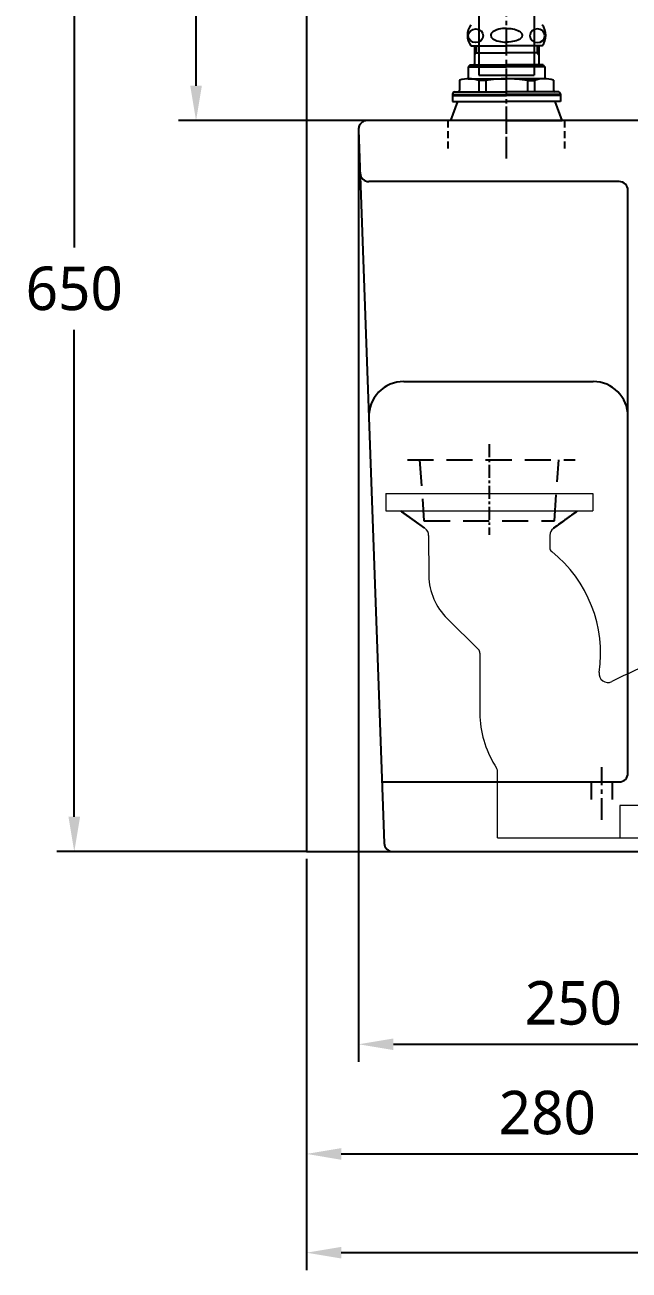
# Model space of a CAD drawing. Extents: x 3814 to 6583, y -1052 to 2311.
# Drawn here: x 3814 to 4161, y -1052 to -336 of the extents above; entities that cross this region are included whole.
import ezdxf

# ---------------------------------------------------------------- set-up
doc = ezdxf.new("R2010")
doc.units = 0
doc.header["$LTSCALE"] = 20
doc.header["$MEASUREMENT"] = 0
for name, pattern in [('CENTER', [2, 1.25, -0.25, 0.25, -0.25]), ('CENTER2', [1.125, 0.75, -0.125, 0.125, -0.125]), ('HIDDEN', [0.375, 0.25, -0.125])]:
    doc.linetypes.add(name, pattern=pattern)
doc.layers.get('0').update_dxf_attribs({"linetype": 'CONTINUOUS'})
doc.layers.get('DEFPOINTS').update_dxf_attribs({"linetype": 'CONTINUOUS'})
for name, color, linetype in [('1', 1, 'CONTINUOUS'), ('2', 2, 'CONTINUOUS'), ('3', 3, 'CONTINUOUS'), ('4', 4, 'CONTINUOUS'), ('6', 6, 'CONTINUOUS')]:
    doc.layers.add(name, color=color, linetype=linetype)
doc.styles.get("Standard").update_dxf_attribs({"font": 'NanumGothic.ttf'})
doc.dimstyles.get("Standard").update_dxf_attribs({"dimtxt": 2.5, "dimasz": 2, "dimexe": 2, "dimexo": 1, "dimgap": 1.5, "dimtad": 1, "dimdec": 0, "dimlfac": 10, "dimrnd": 0.5, "dimzin": 0, "dimdsep": 46, "dimtxsty": 'Standard', "dimcen": 0, "dimclrt": 2, "dimadec": 0, "dimazin": 0, "dimtfac": 1, "dimtdec": 0, "dimtmove": 0, "dimatfit": 3, "dimfxl": 0, "dimtolj": 1, "dimtzin": 0, "dimarcsym": 0})

# ---------------------------------------------------------------- blocks, each defined once
blk = doc.blocks.new('*D108')
at = {"layer": '3', "color": 3, "lineweight": -2}
for p, q in [((3976, -815.42), (3976, -994.95)), ((4256.01, -869.63), (4256.01, -994.95)), ((3996, -984.95), (4236.01, -984.95))]:
    blk.add_line(p, q, dxfattribs=at)
at = {"layer": '3', "color": 3}
for points in [[(3996, -981.62), (3996, -988.29), (3976, -984.95)], [(4236.01, -981.62), (4236.01, -988.29), (4256.01, -984.95)]]:
    blk.add_solid(points, dxfattribs=at)
at = {"layer": 'DEFPOINTS', "color": 0}
for p in [(3976, -815.42), (4256.01, -869.63), (4256.01, -984.95)]:
    blk.add_point(p, dxfattribs=at)
at = {"layer": '3', "color": 2, "insert": (4114.43, -961.34), "char_height": 25, "attachment_point": 5}
blk.add_mtext('\\A1;280', dxfattribs=at)
blk = doc.blocks.new('*D110')
at = {"layer": '3', "color": 3, "lineweight": -2}
for p, q in [((3953.5, -160.42), (3832.5, -160.42)), ((3842.5, -180.42), (3842.5, -464.31)), ((3842.5, -791.27), (3842.5, -511.53)), ((3976, -811.27), (3832.5, -811.27))]:
    blk.add_line(p, q, dxfattribs=at)
at = {"layer": '3', "color": 3}
for points in [[(3839.17, -180.42), (3845.83, -180.42), (3842.5, -160.42)], [(3839.17, -791.27), (3845.83, -791.27), (3842.5, -811.27)]]:
    blk.add_solid(points, dxfattribs=at)
at = {"layer": 'DEFPOINTS', "color": 0}
for p in [(3953.5, -160.42), (3842.5, -811.27), (3976, -811.27)]:
    blk.add_point(p, dxfattribs=at)
at = {"layer": '3', "color": 2, "insert": (3842.5, -487.92), "char_height": 25, "attachment_point": 5}
blk.add_mtext('\\A1;650', dxfattribs=at)
blk = doc.blocks.new('*D111')
at = {"layer": '3', "color": 3, "lineweight": -2}
for p, q in [((3931.75, -160.42), (3902.5, -160.42)), ((3912.5, -180.42), (3912.5, -252.28)), ((3912.5, -371.4), (3912.5, -299.54)), ((4010.99, -391.4), (3902.5, -391.4))]:
    blk.add_line(p, q, dxfattribs=at)
at = {"layer": '3', "color": 3}
for points in [[(3909.17, -180.42), (3915.83, -180.42), (3912.5, -160.42)], [(3909.17, -371.4), (3915.83, -371.4), (3912.5, -391.4)]]:
    blk.add_solid(points, dxfattribs=at)
at = {"layer": 'DEFPOINTS', "color": 0}
for p in [(3931.75, -160.42), (3912.5, -391.4), (4010.99, -391.4)]:
    blk.add_point(p, dxfattribs=at)
at = {"layer": '3', "color": 2, "insert": (3912.5, -275.91), "char_height": 25, "attachment_point": 5}
blk.add_mtext('\\A1;230', dxfattribs=at)
blk = doc.blocks.new('*D106')
at = {"color": 3, "lineweight": -2}
for p, q in [((4005.97, -396.88), (4005.97, -931.95)), ((4256.01, -869.63), (4256.01, -931.95)), ((4025.97, -921.95), (4236.01, -921.95))]:
    blk.add_line(p, q, dxfattribs=at)
at = {"color": 3}
for points in [[(4025.97, -918.62), (4025.97, -925.29), (4005.97, -921.95)], [(4236.01, -918.62), (4236.01, -925.29), (4256.01, -921.95)]]:
    blk.add_solid(points, dxfattribs=at)
at = {"layer": 'DEFPOINTS', "color": 0}
for p in [(4005.97, -396.88), (4256.01, -869.63), (4256.01, -921.95)]:
    blk.add_point(p, dxfattribs=at)
at = {"color": 2, "insert": (4129.41, -898.34), "char_height": 25, "attachment_point": 5}
blk.add_mtext('\\A1;250', dxfattribs=at)
blk = doc.blocks.new('*D130')
at = {"layer": '3', "color": 3, "lineweight": -2}
for p, q in [((4675.94, -396.42), (4675.94, -1051.67)), ((3976, -815.42), (3976, -1051.67)), ((4655.94, -1041.67), (3996, -1041.67))]:
    blk.add_line(p, q, dxfattribs=at)
at = {"layer": '3', "color": 3}
for points in [[(3996, -1038.34), (3996, -1045.01), (3976, -1041.67)], [(4655.94, -1038.34), (4655.94, -1045.01), (4675.94, -1041.67)]]:
    blk.add_solid(points, dxfattribs=at)
at = {"layer": 'DEFPOINTS', "color": 0}
for p in [(4675.94, -396.42), (3976, -815.42), (3976, -1041.67)]:
    blk.add_point(p, dxfattribs=at)
at = {"layer": '3', "color": 2, "insert": (4325.97, -1018.15), "char_height": 25, "attachment_point": 5}
blk.add_mtext('\\A1;700', dxfattribs=at)

msp = doc.modelspace()

# ---------------------------------------------------------------- linework, layer by layer
at = {"color": 1, "linetype": 'CENTER', "ltscale": 0.5}
for p, q in [((4091, -413.22883), (4091, -383.3526)), ((4145.81835, -793.0811), (4145.81835, -762.7541))]:
    msp.add_line(p, q, dxfattribs=at)
at = {"color": 7}
for p, q in [((4670.94138, -391.42256), (4010.4693, -391.42256)), ((4005.9613, -396.8334), (4020.64553, -806.45395)), ((4155.76901, -426.42256), (4011.84599, -426.42256)), ((4160.76901, -766.27483), (4160.76901, -431.42256)), ((4031.8691, -541.27483), (4140.76901, -541.27483)), ((4019.38441, -771.27483), (4155.76901, -771.27483)), ((4025.64232, -811.27483), (4534.05334, -811.27483))]:
    msp.add_line(p, q, dxfattribs=at)
at = {"color": 7, "linetype": 'HIDDEN', "ltscale": 0.8}
for p, q in [((4057.446, -407.42256), (4057.446, -391.42256)), ((4124.554, -407.42256), (4124.554, -391.42256))]:
    msp.add_line(p, q, dxfattribs=at)
at = {"color": 1, "linetype": 'CENTER', "ltscale": 0.3}
msp.add_line((4081.00978, -577.16217), (4081.00978, -629.38167), dxfattribs=at)
at = {"color": 7, "linetype": 'HIDDEN', "ltscale": 3}
for p, q in [((4041.00978, -586.27483), (4043.50978, -621.27483)), ((4118.50978, -621.27483), (4121.00978, -586.27483)), ((4139.81835, -781.27483), (4139.81835, -771.27483)), ((4151.81835, -781.27483), (4151.81835, -771.27483))]:
    msp.add_line(p, q, dxfattribs=at)
at = {"color": 2, "linetype": 'Continuous', "lineweight": 0}
for p, q in [((4021.50978, -605.54938), (4140.50978, -605.54938)), ((4021.50978, -605.54938), (4021.50978, -615.54938)), ((4140.50978, -605.54938), (4140.50978, -615.54938)), ((4021.50978, -615.54938), (4140.50978, -615.54938)), ((4044.1058, -625.58857), (4030.23377, -615.54938)), ((4117.90839, -625.60686), (4131.80936, -615.54938)), ((4046.21107, -629.66175), (4046.22917, -652.88481)), ((4115.83931, -629.63646), (4115.80948, -636.63095)), ((4056.90714, -677.46695), (4074.78359, -695.19377)), ((4075.6712, -697.31931), (4075.72825, -733.862)), ((4085.742, -803.45126), (4085.742, -764.95868)), ((4225.35662, -784.88726), (4156.09621, -784.88726)), ((4156.09621, -784.88726), (4156.09621, -803.45126)), ((4085.742, -803.45126), (4350.24866, -803.45126))]:
    msp.add_line(p, q, dxfattribs=at)
at = {"color": 7}
for centre, radius, start, end in [((4155.76901, -431.42256), 5, 0, 90), ((4031.8691, -561.27483), 20, 90, 182.05308123), ((4140.76901, -561.27483), 20, 0, 90)]:
    msp.add_arc(centre, radius, start, end, dxfattribs=at)
at = {"color": 2, "linetype": 'Continuous', "lineweight": 0}
for centre, radius, start, end in [((4041.21107, -629.66565), 5, 0.04466461, 54.10673354), ((4120.83927, -629.65778), 5, 125.88610117, 179.75562144), ((4118.80945, -636.64374), 3, 179.75562144, 231.41510154), ((4070.31239, -697.42782), 74.76033, 351.54677012, 51.41510154), ((4082.62101, -651.68717), 36.41154, 181.88489809, 225.07333574), ((4072.6712, -697.32399), 3, 0.08945044, 45.240785), ((4320.80269, -1052.4978), 378.83743, 110.24374839, 116.55489682), ((4149.20622, -709.15275), 5, 171.54677012, 296.55489682), ((4133.80154, -731.35061), 58.12756, 182.47621858, 213.35344584), ((4082.742, -764.95868), 3, 0, 33.35344584)]:
    msp.add_arc(centre, radius, start, end, dxfattribs=at)
msp.add_arc((4025.64232, -806.27483), 5, 182.05308123, 270)
at = {"layer": '1', "color": 2, "linetype": 'Continuous'}
for q in [(4030.20721, -615.54938), (4030.87201, -616.02957), (4030.87201, -616.02957), (4030.87201, -616.02957)]:
    msp.add_line((4044.1058, -625.58857), q, dxfattribs=at)
for points, degree in [([(4131.14746, -616.02978), (4117.94868, -625.57771)], 1), ([(4131.14746, -616.02978), (4126.74786, -619.21243), (4122.34827, -622.39507), (4117.94868, -625.57771)], 3), ([(4131.14746, -616.02978), (4117.94868, -625.57771)], 1), ([(4131.14746, -616.02978), (4126.74786, -619.21243), (4122.34827, -622.39507), (4117.94868, -625.57771)], 3)]:
    msp.add_open_spline(points, degree=degree, dxfattribs=at)
at = {"layer": '2', "color": 7, "linetype": 'HIDDEN', "ltscale": 3}
for p, q in [((4033.98735, -586.27483), (4130.37039, -586.27483)), ((4043.50978, -621.27483), (4118.50978, -621.27483))]:
    msp.add_line(p, q, dxfattribs=at)
at = {"layer": '3'}
for p, q in [((4070.5, -348.42256), (4091, -348.42256)), ((4072.5, -348.42256), (4072.5, -358.92256)), ((4073.5, -348.42256), (4073.5, -352.42256)), ((4111.5, -348.42256), (4091, -348.42256)), ((4108.5, -348.42256), (4108.5, -352.42256)), ((4109.5, -348.42256), (4109.5, -358.92256)), ((4072.5, -352.42256), (4091, -352.42256)), ((4073.5, -352.42256), (4072.5, -353.67256)), ((4109.5, -352.42256), (4091, -352.42256)), ((4108.5, -352.42256), (4109.5, -353.67256)), ((4070, -359.42256), (4069, -360.42256)), ((4069, -360.42256), (4091, -360.42256)), ((4069, -360.42256), (4069, -367.42256)), ((4070, -359.42256), (4091, -359.42256)), ((4070, -359.42256), (4070, -359.42256)), ((4112, -359.42256), (4091, -359.42256)), ((4113, -360.42256), (4091, -360.42256)), ((4112, -359.42256), (4113, -360.42256)), ((4112, -359.42256), (4112, -359.42256)), ((4113, -360.42256), (4113, -367.42256)), ((4064, -368.22764), (4064, -373.92256)), ((4069, -367.42256), (4091, -367.42256)), ((4079, -368.30899), (4075, -368.30899)), ((4075, -368.30899), (4075, -374.92256)), ((4079, -368.30899), (4079, -374.92256)), ((4113, -367.42256), (4091, -367.42256)), ((4103, -368.30899), (4103, -374.92256)), ((4103, -368.30899), (4107, -368.30899)), ((4107, -368.30899), (4107, -374.92256)), ((4118, -368.22764), (4118, -373.92256)), ((4060, -375.92256), (4060, -380.42256)), ((4060, -376.42256), (4091, -376.42256)), ((4060, -376.92256), (4091, -376.92256)), ((4061, -374.92256), (4063, -374.92256)), ((4063, -374.92256), (4091, -374.92256)), ((4119, -374.92256), (4091, -374.92256)), ((4122, -376.42256), (4091, -376.42256)), ((4122, -376.92256), (4091, -376.92256)), ((4121, -374.92256), (4119, -374.92256)), ((4122, -375.92256), (4122, -380.42256)), ((4059, -391.35414), (4063, -380.42256)), ((4060, -380.42256), (4091, -380.42256)), ((4122, -380.42256), (4091, -380.42256)), ((4123, -391.35414), (4119, -380.42256)), ((4091, -391.42256), (4059, -391.35414)), ((4091, -391.42256), (4123, -391.35414))]:
    msp.add_line(p, q, dxfattribs=at)
for centre, radius, start, end in [((4078.5, -342.42256), 10, 143.13010235, 216.86989765), ((4103.5, -342.42256), 10, 323.13010235, 36.86989765), ((4072, -358.92256), 0.5, 270, 0), ((4110, -358.92256), 0.5, 180, 270), ((4069.37139, -385.65808), 18.2393, 72.02523915, 107.12727962), ((4091, -449.09027), 81.66771, 90, 98.44945732), ((4091, -449.09027), 81.66771, 81.55054268, 90), ((4112.62861, -385.65808), 18.2393, 72.87272038, 107.97476085), ((4061, -375.92256), 1, 90, 180), ((4063, -373.92256), 1, 270, 0), ((4119, -373.92256), 1, 180, 270), ((4121, -375.92256), 1, 0, 90)]:
    msp.add_arc(centre, radius, start, end, dxfattribs=at)
at = {"layer": '3', "color": 7}
for centre, start, end in [((4011.84599, -421.42256), 182.05308123, 270), ((4155.76901, -766.27483), 270, 0)]:
    msp.add_arc(centre, 5, start, end, dxfattribs=at)
at = {"layer": '3'}
msp.add_ellipse((4073.2708, -342.64879), major_axis=(-4.3189, 0), ratio=0.917952679, dxfattribs=at)
msp.add_ellipse((4091, -342.38711), major_axis=(-9.05575, 0), ratio=0.437793456, start_param=4.71238898, end_param=7.853981634, dxfattribs=at)
at = {"layer": '3', "extrusion": (0, 0, -1)}
msp.add_ellipse((4091, -342.38711), major_axis=(9.05575, 0), ratio=0.437793456, start_param=4.71238898, end_param=7.853981634, dxfattribs=at)
msp.add_ellipse((4108.7292, -342.64879), major_axis=(4.3189, 0), ratio=0.917952679, dxfattribs=at)
at = {"layer": '3', "color": 7, "linetype": 'Continuous'}
msp.add_open_spline([(4010.98778, -391.39761), (4010.29347, -391.39941), (4009.29572, -391.59072), (4008.05857, -392.26347), (4007.22626, -392.99149), (4006.57327, -393.8839), (4006.01049, -395.17488), (4005.9066, -396.18555), (4005.96515, -396.87746)], degree=3, knots=[0, 0, 0, 0, 0.237946438, 0.367379816, 0.499985666, 0.63259372, 0.762033404, 1, 1, 1, 1], dxfattribs=at)
at = {"layer": '4', "color": 1, "linetype": 'CENTER2'}
msp.add_line((4091, -399.03107), (4091, -99.67234), dxfattribs=at)
at = {"layer": '4'}
for p, q in [((4075.125, -277.58909), (4075.125, -365.21601)), ((4106.875, -277.58909), (4106.875, -365.21601)), ((4075.125, -365.21601), (4106.875, -365.21601))]:
    msp.add_line(p, q, dxfattribs=at)
at = {"layer": '6'}
for p, q in [((3976, 2104.22805), (3976, -811.27483)), ((3976, -811.27483), (6571.2163, -811.27483))]:
    msp.add_line(p, q, dxfattribs=at)

# ---------------------------------------------------------------- dimensions: what is measured, and where the dimension line sits
dim = msp.add_linear_dim(base=(4256.00978, -921.95322), p1=(4005.96515, -396.87746), p2=(4256.00978, -869.6301), dimstyle='Standard', override={"dimtxt": 25, "dimasz": 20, "dimexe": 10, "dimexo": 0, "dimgap": 10, "dimdec": 4, "dimlfac": 1, "dimzin": 8, "dimclrd": 3, "dimclre": 3, "dimtdec": 4})
dim.commit()
dim.dimension.update_dxf_attribs({"geometry": '*D106', "text_midpoint": (4129.41095, -921.95322), "dimtype": 160})
at = {"layer": '3'}
for base, p1, p2, text, picture, middle in [((3842.5, -811.27483), (3953.5, -160.42256), (3976, -811.27483), '650', '*D110', (3842.5, -487.92256)), ((3912.5, -391.39761), (3931.74923, -160.42256), (4010.98778, -391.39761), '230', '*D111', (3912.5, -275.91008))]:
    dim = msp.add_linear_dim(base=base, p1=p1, p2=p2, angle=90, text=text, dimstyle='Standard', override={"dimtxt": 25, "dimasz": 20, "dimexe": 10, "dimexo": 0, "dimgap": 10, "dimtih": 1, "dimtoh": 1, "dimdec": 4, "dimlfac": 1, "dimzin": 8, "dimclrd": 3, "dimclre": 3, "dimtdec": 4, "dimarcsym": 1}, dxfattribs=at)
    dim.commit()
    dim.dimension.update_dxf_attribs({"geometry": picture, "text_midpoint": middle, "dimtype": 160})
dim = msp.add_linear_dim(base=(3976, -1041.67256), p1=(4675.94138, -396.42256), p2=(3976, -815.42256), dimstyle='Standard', override={"dimtxt": 25, "dimasz": 20, "dimexe": 10, "dimexo": 0, "dimgap": 10, "dimdec": 4, "dimlfac": 1, "dimzin": 8, "dimclrd": 3, "dimclre": 3, "dimtdec": 4}, dxfattribs=at)
dim.commit()
dim.dimension.update_dxf_attribs({"geometry": '*D130', "text_midpoint": (4325.97069, -1041.67256), "dimtype": 160})
dim = msp.add_linear_dim(base=(4256.00978, -984.95322), p1=(3976, -815.42256), p2=(4256.00978, -869.6301), text='280', dimstyle='Standard', override={"dimtxt": 25, "dimasz": 20, "dimexe": 10, "dimexo": 0, "dimgap": 10, "dimdec": 4, "dimlfac": 1, "dimzin": 8, "dimclrd": 3, "dimclre": 3, "dimtdec": 4}, dxfattribs=at)
dim.commit()
dim.dimension.update_dxf_attribs({"geometry": '*D108', "text_midpoint": (4114.42837, -984.95322), "dimtype": 160})

doc.saveas('drawing.dxf')
